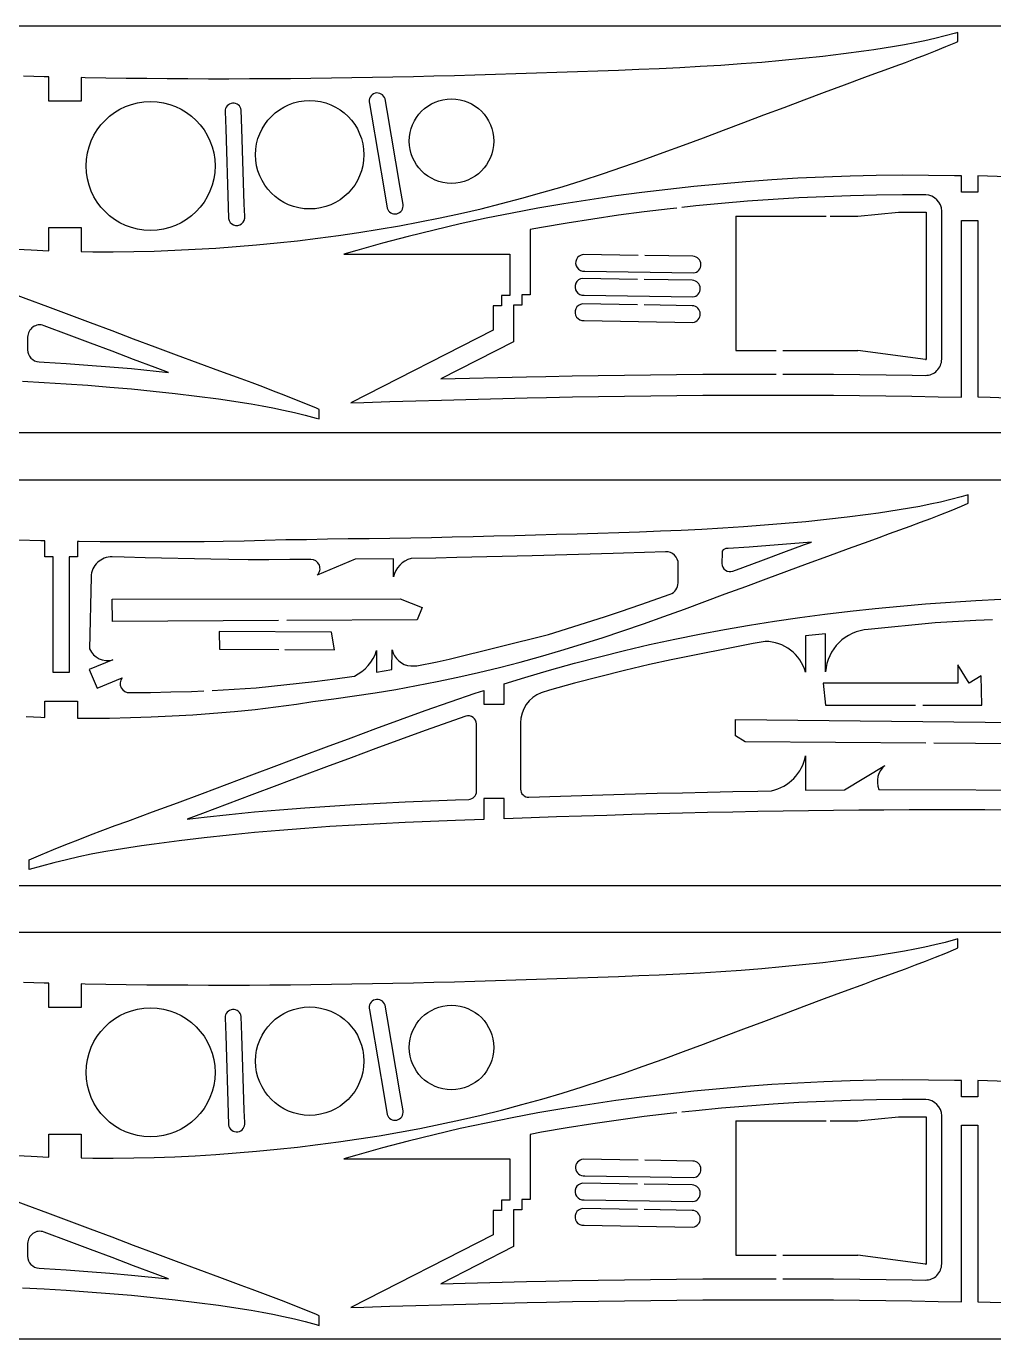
# Model space of a CAD drawing. Header units: millimetres. Extents: x 100 to 1723, y 75 to 1130.
# Drawn here: x 627 to 865.4, y 555.8 to 879 of the extents above; entities that cross this region are included whole.
import ezdxf

# ---------------------------------------------------------------- set-up
doc = ezdxf.new("R2010")
doc.units = ezdxf.units.MM
doc.layers.add('2mm轻木', color=3, linetype='Continuous')

msp = doc.modelspace()

# ---------------------------------------------------------------- linework, layer by layer
for points in [[(1100.7, 778.98), (1100.7, 878.98), (100.7, 878.98), (100.7, 778.98)], [(1101.18, 667.29), (101.18, 667.29), (101.18, 767.29), (1101.18, 767.29)], [(1100.7, 555.8), (1100.7, 655.8), (100.7, 655.8), (100.7, 555.8)]]:
    msp.add_lwpolyline(points, close=True)
at = {"layer": '2mm轻木'}
for p, q in [((801.86, 832.23), (824.13, 832.23)), ((801.86, 832.23), (801.86, 799.15)), ((825.15, 832.23), (831.95, 832.23)), ((831.95, 832.23), (841.95, 833.23)), ((841.95, 833.23), (848.8, 833.23)), ((848.8, 833.23), (848.8, 796.95)), ((801.86, 799.15), (811.84, 799.15)), ((813.46, 799.15), (831.95, 799.15)), ((848.64, 796.96), (831.95, 799.15)), ((801.86, 609.46), (824.13, 609.46)), ((801.86, 609.46), (801.86, 576.38)), ((825.15, 609.46), (831.95, 609.46)), ((831.95, 609.46), (841.95, 610.46)), ((841.95, 610.46), (848.8, 610.46)), ((848.8, 610.46), (848.8, 574.18)), ((801.86, 576.38), (811.84, 576.38)), ((813.46, 576.38), (831.95, 576.38)), ((848.64, 574.19), (831.95, 576.38))]:
    msp.add_line(p, q, dxfattribs=at)
at = {"layer": '2mm轻木', "lineweight": 25}
for points in [[(623.18, 824.21), (628.24, 823.92), (632.58, 823.7), (632.58, 829.39), (640.58, 829.39), (640.58, 823.52), (643.42, 823.47), (648.48, 823.46), (653.54, 823.51), (658.6, 823.63), (663.65, 823.81), (668.7, 824.05), (673.75, 824.36), (678.78, 824.72), (683.82, 825.15), (688.85, 825.63), (693.88, 826.17), (698.93, 826.78), (703.97, 827.45), (709.01, 828.18), (714.03, 828.98), (719.04, 829.84), (724.04, 830.78), (729.03, 831.78), (734.08, 832.88), (739.12, 834.05), (744.13, 835.3), (749.13, 836.62), (754.11, 838.01), (759.07, 839.47), (764.01, 841), (769.04, 842.63), (774.05, 844.33), (779.03, 846.07), (784, 847.86), (788.96, 849.68), (793.92, 851.52), (798.86, 853.38), (803.84, 855.25), (808.81, 857.13), (813.78, 859), (818.75, 860.86), (823.72, 862.72), (828.7, 864.57), (833.69, 866.41), (836.18, 867.32), (838.68, 868.23), (841.17, 869.15), (843.66, 870.07), (846.15, 871.01), (848.62, 871.97), (851.1, 872.94), (853.6, 873.96), (856.09, 874.99), (856.57, 875.2), (856.57, 877.42), (855.99, 877.25), (853.49, 876.58), (850.96, 875.96), (848.48, 875.4), (845.99, 874.89), (843.48, 874.42), (840.97, 873.98), (838.45, 873.58), (835.93, 873.2), (833.41, 872.84), (828.38, 872.17), (823.36, 871.57), (818.33, 871.02), (813.3, 870.53), (808.26, 870.09), (803.21, 869.69), (798.17, 869.34), (793.13, 869.03), (788.08, 868.76), (783.04, 868.52), (777.99, 868.3), (772.95, 868.1), (767.9, 867.92), (762.85, 867.74), (757.8, 867.57), (752.75, 867.4), (747.7, 867.24), (742.65, 867.08), (737.6, 866.94), (732.55, 866.79), (727.5, 866.66), (722.45, 866.54), (717.4, 866.43), (712.35, 866.34), (707.3, 866.25), (702.25, 866.17), (697.19, 866.11), (692.14, 866.06), (687.08, 866.02), (682.02, 865.99), (676.97, 865.98), (671.92, 865.98), (666.86, 866), (661.8, 866.03), (656.75, 866.08), (651.68, 866.14), (646.62, 866.22), (641.56, 866.31), (640.57, 866.33), (640.57, 860.53), (632.57, 860.52), (632.57, 866.55), (631.58, 866.55), (631.44, 866.56), (626.38, 866.7)], [(868.67, 841.87), (861.49, 842.14), (861.49, 838.14), (857.49, 838.14), (857.49, 842.14), (855.8, 842.16), (849.36, 842.26), (842.92, 842.28), (836.48, 842.21), (830.03, 842.06), (823.6, 841.83), (817.18, 841.53), (810.76, 841.14), (804.34, 840.67), (797.93, 840.13), (791.53, 839.52), (785.13, 838.82), (778.7, 838.05), (772.29, 837.2), (765.88, 836.27), (759.49, 835.26), (753.11, 834.16), (746.75, 832.97), (740.4, 831.69), (733.97, 830.29), (727.56, 828.8), (721.17, 827.21), (714.81, 825.53), (708.47, 823.76), (705.31, 822.83), (746.21, 822.83), (746.21, 812.7), (744.12, 812.7), (744.12, 810.16), (742.12, 810.16), (742.12, 804.14), (707, 786.25), (710.21, 786.35), (716.63, 786.56), (723.06, 786.76), (729.35, 786.94), (750.45, 787.48), (755.2, 787.59), (761.63, 787.71), (768.06, 787.82), (774.49, 787.92), (780.92, 788), (787.35, 788.06), (793.79, 788.11), (800.22, 788.15), (806.65, 788.16), (813.09, 788.16), (819.52, 788.14), (825.96, 788.1), (832.39, 788.04), (838.84, 787.96), (845.28, 787.86), (851.72, 787.74), (857.49, 787.61), (857.49, 831.14), (861.49, 831.14), (861.49, 787.69), (864.6, 787.61), (871.04, 787.42)], [(787.34, 834.21), (785.7, 834.03), (779.33, 833.27), (772.97, 832.42), (766.63, 831.5), (760.31, 830.5), (753.99, 829.41), (751.21, 828.89), (751.21, 812.88), (749.12, 812.88), (749.12, 810.33), (747.12, 810.33), (747.12, 801.25), (729.19, 792.12), (750.34, 792.66), (755.1, 792.76), (761.54, 792.89), (767.98, 793), (774.42, 793.09), (780.86, 793.17), (787.3, 793.24), (793.75, 793.29), (800.2, 793.32), (806.65, 793.34), (811.84, 793.34)], [(626.12, 791.56), (631.49, 791.26), (636.86, 790.94), (642.24, 790.56), (647.61, 790.14), (652.98, 789.67), (658.35, 789.14), (663.7, 788.56), (669.06, 787.91), (674.41, 787.21), (677.1, 786.83), (679.79, 786.42), (682.47, 785.99), (685.14, 785.53), (687.81, 785.03), (690.47, 784.48), (693.12, 783.88), (695.8, 783.22), (698.48, 782.51), (699.23, 782.28), (699.23, 784.63), (698.58, 784.91), (695.92, 786.02), (693.26, 787.1), (690.62, 788.14), (687.98, 789.15), (685.33, 790.15), (682.68, 791.14), (680.02, 792.12), (674.71, 794.06), (669.39, 796.02), (664.09, 797.99), (658.79, 799.97), (653.49, 801.96), (648.2, 803.95), (642.9, 805.94), (637.61, 807.94), (632.33, 809.92), (627.06, 811.88), (621.77, 813.82)], [(627.01, 709), (630.64, 708.83), (631.64, 708.81), (631.64, 712.81), (639.64, 712.81), (639.64, 708.63), (642.42, 708.59), (647.56, 708.63), (652.7, 708.74), (657.84, 708.91), (662.97, 709.15), (668.09, 709.45), (673.21, 709.81), (678.32, 710.23), (683.42, 710.77), (688.52, 711.37), (693.61, 712.03), (697.68, 712.7), (702.81, 713.35), (707.92, 714.07), (713.02, 714.85), (718.11, 715.7), (723.2, 716.62), (728.26, 717.62), (733.4, 718.7), (738.52, 719.87), (743.62, 721.11), (748.71, 722.42), (753.77, 723.8), (758.81, 725.26), (763.84, 726.79), (768.95, 728.42), (774.04, 730.11), (779.11, 731.86), (784.17, 733.65), (789.22, 735.47), (794.25, 737.32), (799.29, 739.18), (804.35, 741.05), (809.4, 742.92), (814.46, 744.8), (819.52, 746.67), (824.58, 748.53), (829.64, 750.38), (834.71, 752.22), (837.25, 753.13), (839.79, 754.04), (842.33, 754.96), (844.86, 755.89), (847.39, 756.83), (849.91, 757.78), (852.43, 758.76), (854.97, 759.78), (857.51, 760.82), (859.14, 761.51), (859.17, 763.62), (857.42, 763.1), (854.87, 762.44), (852.31, 761.82), (849.78, 761.27), (847.25, 760.76), (844.7, 760.3), (842.15, 759.87), (839.59, 759.47), (837.03, 759.1), (834.46, 758.75), (829.36, 758.1), (824.26, 757.51), (819.15, 756.98), (814.03, 756.51), (808.92, 756.09), (803.79, 755.71), (798.67, 755.38), (793.54, 755.1), (788.42, 754.85), (783.3, 754.63), (778.18, 754.43), (773.05, 754.26), (767.92, 754.1), (762.8, 753.95), (757.67, 753.8), (752.54, 753.66), (747.41, 753.52), (742.29, 753.39), (737.16, 753.26), (732.03, 753.15), (726.9, 753.04), (721.77, 752.95), (716.64, 752.86), (711.51, 752.79), (706.39, 752.73), (701.26, 752.68), (696.07, 752.54), (691, 752.48), (685.86, 752.33), (680.73, 752.2), (675.6, 752.08), (670.91, 752.05), (665.77, 752.02), (660.64, 751.99), (655.5, 751.99), (650.36, 752), (645.22, 752.02), (640.08, 752.07), (639.64, 752.08), (639.64, 748.32), (637.64, 748.32), (637.64, 719.81), (633.64, 719.81), (633.64, 748.32), (631.64, 748.32), (631.64, 752.25), (630.64, 752.27), (625.13, 752.43)], [(869.47, 685.97), (863.25, 686.01), (857.04, 686.03), (850.83, 686.03), (844.61, 686.01), (838.4, 685.98), (832.18, 685.93), (825.97, 685.87), (819.76, 685.79), (813.55, 685.7), (807.34, 685.59), (801.13, 685.47), (794.92, 685.34), (788.71, 685.19), (782.5, 685.03), (776.3, 684.86), (770.09, 684.67), (763.89, 684.48), (757.68, 684.28), (751.48, 684.08), (744.79, 683.85), (744.79, 688.85), (739.79, 688.85), (739.79, 683.66), (732.85, 683.42), (726.65, 683.18), (720.45, 682.91), (714.25, 682.62), (708.05, 682.28), (701.85, 681.9), (695.65, 681.47), (689.45, 680.98), (683.25, 680.44), (677.07, 679.83), (670.88, 679.16), (664.71, 678.42), (658.54, 677.6), (655.43, 677.16), (652.33, 676.7), (649.24, 676.2), (646.15, 675.66), (643.07, 675.08), (640.01, 674.45), (636.95, 673.76), (633.85, 673), (630.77, 672.18), (627.78, 671.34), (627.78, 673.73), (630.65, 674.95), (633.72, 676.23), (636.79, 677.47), (639.83, 678.67), (642.88, 679.85), (645.93, 681), (648.99, 682.14), (652.06, 683.26), (658.19, 685.51), (664.32, 687.77), (670.44, 690.04), (676.55, 692.32), (682.66, 694.62), (688.77, 696.91), (694.88, 699.22), (700.99, 701.52), (707.08, 703.8), (713.17, 706.07), (719.26, 708.31), (725.37, 710.5), (731.5, 712.65), (737.65, 714.73), (739.79, 715.43), (739.79, 712.04), (744.79, 712.04), (744.79, 717.04), (749.9, 718.62), (756, 720.41), (762.12, 722.12), (768.27, 723.74), (774.44, 725.28), (780.63, 726.72), (786.84, 728.07), (792.97, 729.3), (799.11, 730.45), (805.28, 731.51), (811.45, 732.49), (817.63, 733.39), (823.83, 734.21), (830.04, 734.96), (836.22, 735.63), (842.41, 736.22), (848.6, 736.75), (854.79, 737.19), (860.99, 737.57), (867.2, 737.87)], [(623.18, 601.03), (628.24, 600.74), (632.58, 600.52), (632.58, 606.21), (640.58, 606.21), (640.58, 600.34), (643.42, 600.29), (648.48, 600.28), (653.54, 600.33), (658.6, 600.45), (663.65, 600.63), (668.7, 600.87), (673.75, 601.18), (678.78, 601.54), (683.82, 601.97), (688.85, 602.45), (693.88, 602.99), (698.93, 603.6), (703.97, 604.27), (709.01, 605), (714.03, 605.8), (719.04, 606.66), (724.04, 607.59), (729.03, 608.6), (734.08, 609.7), (739.12, 610.87), (744.13, 612.12), (749.13, 613.44), (754.11, 614.83), (759.07, 616.29), (764.01, 617.82), (769.04, 619.45), (774.05, 621.15), (779.03, 622.89), (784, 624.68), (788.96, 626.5), (793.92, 628.34), (798.86, 630.2), (803.84, 632.07), (808.81, 633.94), (813.78, 635.82), (818.75, 637.68), (823.72, 639.54), (828.7, 641.39), (833.69, 643.22), (836.18, 644.14), (838.68, 645.05), (841.17, 645.97), (843.66, 646.89), (846.15, 647.83), (848.62, 648.79), (851.1, 649.76), (853.6, 650.78), (856.09, 651.81), (856.57, 652.02), (856.57, 654.24), (855.99, 654.07), (853.49, 653.4), (850.96, 652.78), (848.48, 652.22), (845.99, 651.71), (843.48, 651.23), (840.97, 650.8), (838.45, 650.39), (835.93, 650.02), (833.41, 649.66), (828.38, 648.99), (823.36, 648.39), (818.33, 647.84), (813.3, 647.35), (808.26, 646.91), (803.21, 646.51), (798.17, 646.16), (793.13, 645.85), (788.08, 645.58), (783.04, 645.34), (777.99, 645.12), (772.95, 644.92), (767.9, 644.74), (762.85, 644.56), (757.8, 644.39), (752.75, 644.22), (747.7, 644.06), (742.65, 643.9), (737.6, 643.76), (732.55, 643.61), (727.5, 643.48), (722.45, 643.36), (717.4, 643.25), (712.35, 643.15), (707.3, 643.07), (702.25, 642.99), (697.19, 642.93), (692.14, 642.88), (687.08, 642.84), (682.02, 642.81), (676.97, 642.8), (671.92, 642.8), (666.86, 642.82), (661.8, 642.85), (656.75, 642.9), (651.68, 642.96), (646.62, 643.04), (641.56, 643.13), (640.57, 643.15), (640.57, 637.34), (632.57, 637.34), (632.57, 643.37), (631.58, 643.37), (631.44, 643.38), (626.38, 643.52)], [(868.67, 619.11), (861.49, 619.37), (861.49, 615.37), (857.49, 615.37), (857.49, 619.37), (855.8, 619.4), (849.36, 619.5), (842.92, 619.51), (836.48, 619.45), (830.03, 619.3), (823.6, 619.07), (817.18, 618.76), (810.76, 618.37), (804.34, 617.91), (797.93, 617.37), (791.53, 616.75), (785.13, 616.06), (778.7, 615.29), (772.29, 614.44), (765.88, 613.51), (759.49, 612.49), (753.11, 611.39), (746.75, 610.2), (740.4, 608.92), (733.97, 607.53), (727.56, 606.03), (721.17, 604.45), (714.81, 602.77), (708.47, 601), (705.31, 600.07), (746.21, 600.07), (746.21, 589.94), (744.12, 589.94), (744.12, 587.39), (742.12, 587.39), (742.12, 581.37), (707, 563.48), (710.21, 563.59), (716.63, 563.79), (723.06, 563.99), (729.35, 564.18), (750.45, 564.72), (755.2, 564.82), (761.63, 564.95), (768.06, 565.06), (774.49, 565.15), (780.92, 565.23), (787.35, 565.3), (793.79, 565.35), (800.22, 565.38), (806.65, 565.4), (813.09, 565.4), (819.52, 565.38), (825.96, 565.34), (832.39, 565.28), (838.84, 565.2), (845.28, 565.1), (851.72, 564.97), (857.49, 564.85), (857.49, 608.37), (861.49, 608.37), (861.49, 564.92), (864.6, 564.84), (871.04, 564.66)], [(787.34, 611.44), (785.7, 611.27), (779.33, 610.5), (772.97, 609.66), (766.63, 608.74), (760.31, 607.73), (753.99, 606.65), (751.21, 606.13), (751.21, 590.11), (749.12, 590.11), (749.12, 587.57), (747.12, 587.57), (747.12, 578.49), (729.19, 569.35), (750.34, 569.89), (755.1, 569.99), (761.54, 570.12), (767.98, 570.23), (774.42, 570.33), (780.86, 570.41), (787.3, 570.47), (793.75, 570.52), (800.2, 570.56), (806.65, 570.57), (811.84, 570.57)], [(626.12, 568.37), (631.49, 568.08), (636.86, 567.75), (642.24, 567.38), (647.61, 566.96), (652.98, 566.49), (658.35, 565.96), (663.7, 565.38), (669.06, 564.73), (674.41, 564.03), (677.1, 563.65), (679.79, 563.24), (682.47, 562.81), (685.14, 562.35), (687.81, 561.84), (690.47, 561.3), (693.12, 560.7), (695.8, 560.04), (698.48, 559.33), (699.23, 559.1), (699.23, 561.45), (698.58, 561.73), (695.92, 562.83), (693.26, 563.92), (690.62, 564.96), (687.98, 565.97), (685.33, 566.97), (682.68, 567.96), (680.02, 568.93), (674.71, 570.88), (669.39, 572.84), (664.09, 574.81), (658.79, 576.79), (653.49, 578.78), (648.2, 580.77), (642.9, 582.76), (637.61, 584.76), (632.33, 586.74), (627.06, 588.7), (621.77, 590.64)]]:
    msp.add_lwpolyline(points, dxfattribs=at)
at = {"layer": '2mm轻木'}
for points in [[(680.78, 835.14), (680.18, 853.77), (680.03, 858.33, 0.937462), (676.05, 858.01), (676.19, 853.73), (676.81, 834.55), (676.9, 831.65, 1), (680.87, 832.21), (680.78, 835.14)], [(712.1, 857.1), (715.22, 838.72), (715.98, 834.22, 0.937462), (719.88, 835.08), (719.17, 839.3), (715.96, 858.22), (715.47, 861.09, 1), (711.61, 859.99), (712.1, 857.1)], [(777.8, 822.55), (764.28, 822.77, 1), (764.66, 818.68), (791.45, 818.24, 0.937462), (791.32, 822.33), (779.47, 822.52)], [(777.64, 816.64), (764.13, 816.87, 1), (764.5, 812.77), (791.29, 812.33, 0.937462), (791.16, 816.42), (779.32, 816.62)], [(777.64, 810.38), (764.13, 810.6, 1), (764.5, 806.51), (791.29, 806.07, 0.937462), (791.16, 810.16), (779.32, 810.35)], [(680.78, 611.96), (680.18, 630.59), (680.03, 635.15, 0.937462), (676.05, 634.83), (676.19, 630.55), (676.81, 611.37), (676.9, 608.47, 1), (680.87, 609.03), (680.78, 611.96)], [(712.1, 633.92), (715.22, 615.54), (715.98, 611.04, 0.937462), (719.88, 611.9), (719.17, 616.12), (715.96, 635.04), (715.47, 637.91, 1), (711.61, 636.81), (712.1, 633.92)], [(777.8, 599.78), (764.28, 600.01, 1), (764.66, 595.91), (791.45, 595.47, 0.937462), (791.32, 599.56), (779.47, 599.76)], [(777.64, 593.88), (764.13, 594.1, 1), (764.5, 590.01), (791.29, 589.57, 0.937462), (791.16, 593.66), (779.32, 593.85)], [(777.64, 587.61), (764.13, 587.84, 1), (764.5, 583.74), (791.29, 583.3, 0.937462), (791.16, 587.39), (779.32, 587.59)]]:
    msp.add_lwpolyline(points, format="xyb", dxfattribs=at)
at = {"layer": '2mm轻木', "lineweight": 25}
for points in [[(813.46, 793.34), (819.54, 793.32), (825.99, 793.28), (832.45, 793.22), (838.91, 793.14), (845.37, 793.04), (848.58, 793.01, 0.416412), (852.61, 797.01), (852.61, 833.45, 0.409621), (848.67, 837.45), (848.52, 837.45), (842.94, 837.45), (836.56, 837.39), (830.18, 837.24), (823.81, 837.01), (817.45, 836.71), (811.09, 836.33), (804.73, 835.87), (798.38, 835.33), (792.04, 834.72), (788.59, 834.34)], [(672.84, 715.43), (683.68, 716.08), (698.08, 717.65), (703.14, 718.29), (707.24, 718.87), (707.91, 718.98, 0.208572), (713.39, 725.23), (713.35, 719.93), (717.14, 720.56), (717.21, 725.43, 0.32832), (721.77, 721.46), (723.27, 721.52), (728.27, 722.5), (731.28, 723.14), (755.77, 729.18), (769.52, 733.53), (773.44, 734.83), (778.47, 736.56), (785.68, 739.12, 0.316372), (787.68, 741.93), (787.7, 746.58, 0.425669), (784.6, 749.6), (774.21, 749.25), (771.64, 749.17), (751.72, 748.55), (733.14, 748.13), (728, 748.03), (721.86, 747.95, 0.269175), (717.5, 743.44), (717.57, 747.85), (708.1, 747.73), (698.74, 743.85, 0.689068), (697.16, 747.67), (692.01, 747.64), (686.86, 747.63), (681.72, 747.63), (676.96, 747.65), (672.5, 747.72), (656.37, 748.07), (651.21, 748.21), (648.2, 748.31, 0.41692), (643.04, 743.42), (642.67, 725.67, 0.377299), (648.35, 722.98), (642.53, 720.57), (644.48, 715.97), (650.65, 718.52, 0.653714), (652.56, 714.91), (657.64, 714.95), (662.71, 715.05), (667.77, 715.21), (670.8, 715.34)], [(865.17, 732.84), (860.99, 732.64), (851.01, 732.04), (834.54, 730.45, 0.372568), (823.98, 720.01), (823.98, 729.37), (819.08, 728.87), (819.08, 719.91, 0.335672), (809.13, 727.5), (806.14, 727.03), (785.99, 722.95), (780.63, 721.79), (774.44, 720.35), (768.27, 718.82), (762.12, 717.19), (756, 715.49), (753.92, 714.88, 0.308401), (748.84, 707.43), (748.84, 691.14, 0.423628), (750.91, 689.14), (769.15, 689.73), (782.5, 690.1), (788.71, 690.26), (794.92, 690.41), (801.13, 690.54), (807.34, 690.66), (810.69, 690.74, 0.299685), (819.08, 699.31), (819.08, 690.84), (828.67, 690.94), (838.57, 696.93, 0.316577), (837.13, 691.06), (885.02, 690.86)], [(813.46, 570.57), (819.54, 570.55), (825.99, 570.51), (832.45, 570.45), (838.91, 570.37), (845.37, 570.27), (848.58, 570.25, 0.416412), (852.61, 574.25), (852.61, 610.68, 0.409621), (848.67, 614.68), (848.52, 614.69), (842.94, 614.69), (836.56, 614.62), (830.18, 614.48), (823.81, 614.25), (817.45, 613.94), (811.09, 613.56), (804.73, 613.1), (798.38, 612.56), (792.04, 611.95), (788.59, 611.58)]]:
    msp.add_lwpolyline(points, format="xyb", dxfattribs=at)
for points in [[(630.23, 796.33), (631.49, 796.26), (636.86, 795.94), (642.24, 795.56), (647.61, 795.14), (652.98, 794.67), (662.09, 793.73), (658.79, 794.97), (653.49, 796.96), (648.2, 798.95), (642.9, 800.94), (637.61, 802.94), (631.44, 805.25, 0.52374), (627.39, 802.44), (627.39, 799.33, 0.398473)], [(798.49, 749.35), (798.48, 746.7, 0.524081), (801.17, 744.82), (803.61, 745.72), (808.67, 747.6), (813.73, 749.47), (818.79, 751.34), (820.53, 751.98), (815.47, 751.51), (810.3, 751.09), (805.14, 750.71), (799.97, 750.38), (799.96, 750.38), (799.43, 750.35, 0.39635)], [(735.34, 709.06), (725.37, 705.57), (719.26, 703.38), (713.17, 701.14), (707.08, 698.87), (700.99, 696.59), (694.88, 694.29), (688.77, 691.99), (682.66, 689.69), (676.55, 687.39), (670.44, 685.11), (666.73, 683.73), (670.88, 684.23), (677.07, 684.9), (683.25, 685.51), (689.45, 686.05), (695.65, 686.54), (701.85, 686.97), (708.05, 687.35), (714.25, 687.69), (720.45, 687.98), (726.65, 688.25), (732.85, 688.49), (736.07, 688.61, 0.403596), (738, 690.61), (738, 707.17, 0.516658)], [(630.23, 573.15), (631.49, 573.08), (636.86, 572.75), (642.24, 572.38), (647.61, 571.96), (652.98, 571.49), (662.09, 570.55), (658.79, 571.79), (653.49, 573.78), (648.2, 575.77), (642.9, 577.76), (637.61, 579.76), (631.44, 582.07, 0.52374), (627.39, 579.26), (627.39, 576.15, 0.398473)]]:
    msp.add_lwpolyline(points, format="xyb", close=True, dxfattribs=at)
at = {"layer": '2mm轻木'}
for points in [[(689.24, 732.63), (648.26, 732.42), (648.19, 737.91), (719.2, 737.96), (724.58, 735.83), (723.35, 732.8), (691.25, 732.64)], [(690.76, 725.5), (702.98, 725.45), (702.29, 729.74), (674.57, 729.94), (674.63, 725.57), (689.28, 725.51)], [(847.99, 711.83), (862.47, 711.83), (862.38, 719.04), (859.36, 717.24), (856.63, 721.77), (856.63, 717.24), (823.43, 717.24), (823.98, 711.83), (846.17, 711.83)], [(848.68, 702.47), (804.23, 702.79), (801.77, 704.29), (801.83, 708.31), (878.67, 707.46), (881.43, 702.24), (850.71, 702.46)]]:
    msp.add_lwpolyline(points, dxfattribs=at)
at = {"layer": '2mm轻木', "lineweight": 25}
for centre, radius in [((657.68, 844.57), 15.88), ((696.9, 847.33), 13.35), ((731.83, 850.69), 10.4), ((657.68, 621.39), 15.88), ((696.9, 624.15), 13.35), ((731.83, 627.51), 10.4)]:
    msp.add_circle(centre, radius, dxfattribs=at)
at = {"layer": '2mm轻木'}
for centre in [(848.95, 799.94), (848.95, 577.18)]:
    msp.add_arc(centre, 3, 264.1651, 267.1212, dxfattribs=at)

doc.saveas('drawing.dxf')
